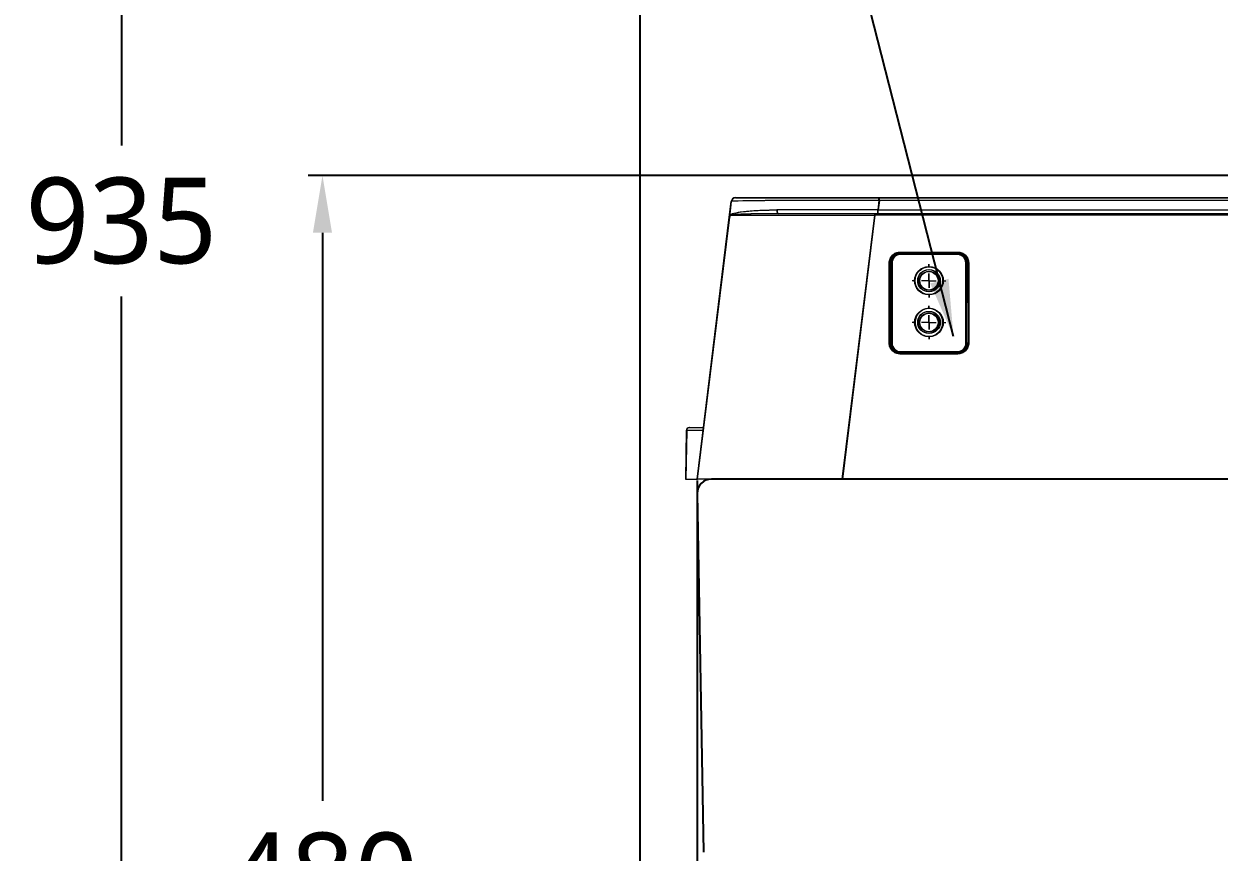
# Model space of a CAD drawing. Extents: x 612 to 6849, y -547 to 2005.
# Drawn here: x 3997.1 to 4415, y 69.1 to 358.6 of the extents above; entities that cross this region are included whole.
import ezdxf

# ---------------------------------------------------------------- set-up
doc = ezdxf.new("R2010")
doc.units = 0
doc.header["$LTSCALE"] = 20
doc.header["$MEASUREMENT"] = 0
doc.linetypes.add('CENTER', pattern=[2, 1.25, -0.25, 0.25, -0.25])
doc.linetypes.add('CENTER2', pattern=[1.125, 0.75, -0.125, 0.125, -0.125])
doc.layers.get('0').update_dxf_attribs({"linetype": 'CONTINUOUS'})
doc.layers.get('DEFPOINTS').update_dxf_attribs({"linetype": 'CONTINUOUS'})
doc.layers.add('1', color=7, linetype='CONTINUOUS')
doc.layers.add('6', color=6, linetype='CONTINUOUS')
doc.styles.get("Standard").update_dxf_attribs({"font": 'NanumGothic.ttf'})
doc.dimstyles.get("Standard").update_dxf_attribs({"dimtxt": 2.7, "dimasz": 2.5, "dimexe": 1.5, "dimexo": 1.5, "dimgap": 1.5, "dimtad": 1, "dimdec": 0, "dimlfac": 10, "dimzin": 0, "dimdsep": 46, "dimtxsty": 'Standard', "dimcen": 0, "dimclrt": 2, "dimadec": 0, "dimazin": 0, "dimtfac": 1, "dimtdec": 0, "dimtmove": 0, "dimatfit": 3, "dimfxl": 0, "dimtolj": 1, "dimtzin": 0, "dimarcsym": 0})

# ---------------------------------------------------------------- blocks, each defined once
blk = doc.blocks.new('*D32')
at = {"color": 3, "lineweight": -2}
for p, q in [((4232.56, 198.97), (4232.56, -287.43)), ((4516.46, -226.75), (4516.46, -287.43)), ((4252.56, -282.43), (4496.46, -282.43))]:
    blk.add_line(p, q, dxfattribs=at)
at = {"color": 3}
for points in [[(4252.56, -279.1), (4252.56, -285.76), (4232.56, -282.43)], [(4496.46, -279.1), (4496.46, -285.76), (4516.46, -282.43)]]:
    blk.add_solid(points, dxfattribs=at)
at = {"layer": 'DEFPOINTS', "color": 0}
for p in [(4232.56, 200.47), (4516.46, -225.25, 0), (4516.46, -282.43)]:
    blk.add_point(p, dxfattribs=at)
at = {"color": 2, "insert": (4374.51, -256.1), "char_height": 30, "attachment_point": 5}
blk.add_mtext('\\A1;285', dxfattribs=at)
blk = doc.blocks.new('*D25')
at = {"color": 3, "lineweight": -2}
for p, q in [((4464.56, 305.58), (4096.54, 305.58)), ((4101.54, 285.58), (4101.54, 86.97)), ((4101.54, -155.53), (4101.54, 34.31)), ((4236.06, -175.53), (4096.54, -175.53))]:
    blk.add_line(p, q, dxfattribs=at)
at = {"color": 3}
for points in [[(4098.21, 285.58), (4104.87, 285.58), (4101.54, 305.58)], [(4098.21, -155.53), (4104.87, -155.53), (4101.54, -175.53)]]:
    blk.add_solid(points, dxfattribs=at)
at = {"layer": 'DEFPOINTS', "color": 0}
for p in [(4101.54, 305.58), (4466.06, 305.58), (4237.56, -175.53)]:
    blk.add_point(p, dxfattribs=at)
at = {"color": 2, "insert": (4101.54, 60.64), "char_height": 30, "attachment_point": 5}
blk.add_mtext('\\A1;480', dxfattribs=at)
blk = doc.blocks.new('*D27')
at = {"color": 3, "lineweight": -2}
for p, q in [((4947.75, 263.7), (4947.75, -428.78)), ((4212.56, -177.03), (4212.56, -428.78)), ((4232.56, -423.78), (4927.75, -423.78))]:
    blk.add_line(p, q, dxfattribs=at)
at = {"color": 3}
for points in [[(4232.56, -420.45), (4232.56, -427.11), (4212.56, -423.78)], [(4927.75, -420.45), (4927.75, -427.11), (4947.75, -423.78)]]:
    blk.add_solid(points, dxfattribs=at)
at = {"layer": 'DEFPOINTS', "color": 0}
for p in [(4947.75, 265.2), (4212.56, -175.53), (4947.75, -423.78)]:
    blk.add_point(p, dxfattribs=at)
at = {"color": 2, "insert": (4580.16, -397.43), "char_height": 30, "attachment_point": 5}
blk.add_mtext('\\A1;735', dxfattribs=at)
blk = doc.blocks.new('*D35')
at = {"color": 3, "lineweight": -2}
for p, q in [((4372.51, 754.88), (4026.21, 754.88)), ((4031.21, 734.88), (4031.21, 316.03)), ((4031.21, -155.53), (4031.21, 263.32)), ((4211, -175.53), (4026.21, -175.53))]:
    blk.add_line(p, q, dxfattribs=at)
at = {"color": 3}
for points in [[(4027.88, 734.88), (4034.55, 734.88), (4031.21, 754.88)], [(4027.88, -155.53), (4034.55, -155.53), (4031.21, -175.53)]]:
    blk.add_solid(points, dxfattribs=at)
at = {"layer": 'DEFPOINTS', "color": 0}
for p in [(4374.01, 754.88), (4031.21, -175.53), (4212.5, -175.53)]:
    blk.add_point(p, dxfattribs=at)
at = {"color": 2, "insert": (4031.21, 289.67), "char_height": 30, "attachment_point": 5}
blk.add_mtext('\\A1;935', dxfattribs=at)
blk = doc.blocks.new('SW_CENTERMARKSYMBOL_18')
at = {"color": 0, "linetype": 'Continuous', "lineweight": 0}
for p, q in [((0, 5), (0, 5.81)), ((-5, 0), (-5.81, 0)), ((0, 0), (-2.5, 0)), ((0, 0), (0, 2.5)), ((0, 0), (0, -2.5)), ((0, 0), (2.5, 0)), ((5, 0), (5.81, 0)), ((0, -5), (0, -5.81))]:
    blk.add_line(p, q, dxfattribs=at)
blk = doc.blocks.new('SW_CENTERMARKSYMBOL_19')
at = {"color": 0, "linetype": 'Continuous', "lineweight": 0}
for p, q in [((0, 5), (0, 5.81)), ((-5, 0), (-5.81, 0)), ((0, 0), (-2.5, 0)), ((0, 0), (0, 2.5)), ((0, 0), (0, -2.5)), ((0, 0), (2.5, 0)), ((5, 0), (5.81, 0)), ((0, -5), (0, -5.81))]:
    blk.add_line(p, q, dxfattribs=at)
blk = doc.blocks.new('A$C88aac452')
at = {"color": 7, "linetype": 'Continuous', "lineweight": 15}
for p, q in [((15.31, 91.52), (15.99, 97.05)), ((17.48, 98.37), (67.62, 98.37)), ((67.64, 97.38), (67.23, 94.11)), ((67.62, 98.37), (203.58, 98.37)), ((203.59, 97.38), (67.64, 97.38)), ((67.23, 92.77), (32.61, 92.77)), ((66.05, 92.26), (54.72, 0)), ((207.76, 92.26), (66.05, 92.26)), ((67.23, 94.11), (207.09, 94.11)), ((207.08, 92.77), (67.23, 92.77)), ((4.07, 0), (15.31, 91.52)), ((71.23, 47.56), (71.24, 75.55)), ((71.73, 75.53), (72.09, 75.53)), ((71.73, 75.53), (71.73, 47.55)), ((72.09, 75.53), (72.1, 47.55)), ((95.06, 78.86), (75.06, 78.86)), ((75.06, 78.86), (75.06, 78.5)), ((95.06, 78.5), (75.06, 78.5)), ((75.07, 79.37), (95.06, 79.37)), ((95.06, 78.86), (95.06, 78.5)), ((98.03, 47.55), (98.03, 75.54)), ((98.38, 75.54), (98.03, 75.54)), ((98.4, 47.55), (98.38, 75.54)), ((98.89, 75.55), (98.91, 47.56)), ((71.73, 47.55), (72.1, 47.55)), ((98.4, 47.55), (98.03, 47.55)), ((75.07, 44.21), (75.07, 44.58)), ((75.07, 44.58), (95.07, 44.58)), ((75.07, 44.21), (95.07, 44.21)), ((95.07, 43.72), (75.07, 43.72)), ((95.07, 44.21), (95.07, 44.58)), ((0.3, 17.02), (0, 0)), ((1.3, 18), (6.28, 18)), ((0, 0), (4.07, 0)), ((54.72, 0), (4.07, 0)), ((375.4, 0), (54.72, 0))]:
    blk.add_line(p, q, dxfattribs=at)
at = {"color": 8, "linetype": 'Continuous', "lineweight": 15}
blk.add_line((6.16, 17.02), (0.3, 17.02), dxfattribs=at)
at = {"color": 7, "linetype": 'Continuous', "lineweight": 15, "flags": 128}
blk.add_lwpolyline([(31.95, 94.1), (31.92, 93.86), (31.92, 93.63), (31.96, 93.4), (32.04, 93.19), (32.16, 93.01), (32.29, 92.88), (32.45, 92.8), (32.61, 92.77)], dxfattribs=at)
at = {"color": 7, "linetype": 'Continuous', "lineweight": 15}
for centre, radius in [((85.06, 69.34), 4.95), ((85.06, 69.34), 4.87), ((85.06, 69.34), 3.87), ((85.06, 69.34), 3.31), ((85.06, 69.34), 3.25), ((85.06, 54.75), 4.95), ((85.06, 54.75), 3.87), ((85.06, 54.75), 3.31), ((85.06, 54.75), 3.25)]:
    blk.add_circle(centre, radius, dxfattribs=at)
for centre, radius, start, end in [((17.48, 96.87), 1.5, 90, 173), ((43.57, 97.58), 24.07, 359.5387, 1.8885), ((16.36, 92.11), 0.907, 172.801, 173.7663), ((80.87, 92.39), 14.82, 178.5213, 180.5053), ((25.43, 93.7), 41.8, 358.73, 0.5695), ((71.36, 70.62), 4.93, 85.6179, 91.3816), ((59.63, 79.25), 15.43, 358.5609, 0.4655), ((79.58, 79.25), 15.48, 358.5631, 0.4617), ((98.77, 70.51), 5.04, 88.6309, 94.3685), ((71.35, 42.63), 4.93, 85.6178, 91.3834), ((98.79, 42.52), 5.04, 88.6309, 94.3702), ((60.69, 43.83), 14.38, 359.5441, 1.4836), ((80.67, 43.84), 14.4, 359.545, 1.4827), ((1.3, 17), 1, 90, 179)]:
    blk.add_arc(centre, radius, start, end, dxfattribs=at)
for centre, major_axis, ratio, start_param, end_param in [((69.36, 96.87), (-53.38, 0.18), 0.009506, 4.744804, 6.282051), ((65.78, 92.27), (-50.38, -0.06), 0.000266, 0.050354, 1.576232), ((68.98, 93.77), (-53.38, 0.12), 0.006336, 4.745175, 5.478962)]:
    blk.add_ellipse(centre, major_axis=major_axis, ratio=ratio, start_param=start_param, end_param=end_param, dxfattribs=at)
for points in [[(15.46, 92.22), (15.39, 91.99), (15.34, 91.75), (15.31, 91.52)], [(15.46, 92.21), (15.39, 91.98), (15.34, 91.75), (15.31, 91.52)]]:
    blk.add_open_spline(points, degree=3, dxfattribs=at)
for points, knots in [([(15.46, 92.22), (15.46, 92.24), (15.47, 92.24), (15.47, 92.26), (15.48, 92.26), (15.49, 92.28), (15.5, 92.29), (15.52, 92.32), (15.53, 92.34), (15.59, 92.39), (15.62, 92.42), (15.76, 92.51), (15.86, 92.56), (16.11, 92.68), (16.26, 92.73), (16.59, 92.84), (16.77, 92.9), (17.78, 93.16), (18.87, 93.35), (20.96, 93.6), (21.73, 93.68), (23.42, 93.82), (24.34, 93.88), (26.29, 93.98), (27.33, 94.02), (29.55, 94.07), (30.72, 94.09), (31.95, 94.1)], [0, 0, 0, 0, 0.003906, 0.003906, 0.007812, 0.007812, 0.015625, 0.015625, 0.03125, 0.03125, 0.0625, 0.0625, 0.125, 0.125, 0.1875, 0.1875, 0.25, 0.25, 0.5, 0.5, 0.625, 0.625, 0.75, 0.75, 0.875, 0.875, 1, 1, 1, 1]), ([(32.61, 92.77), (31.88, 92.77), (29.65, 92.77), (26.35, 92.73), (23.69, 92.69), (22.61, 92.66), (22.46, 92.66)], [0, 0, 0, 0, 0.185708, 0.562418, 0.939127, 1, 1, 1, 1]), ([(71.24, 75.55), (71.24, 75.8), (71.26, 76.05), (71.36, 76.54), (71.44, 76.78), (71.63, 77.24), (71.75, 77.47), (72.03, 77.88), (72.18, 78.08), (72.54, 78.43), (72.73, 78.59), (73.15, 78.87), (73.37, 78.98), (73.83, 79.18), (74.07, 79.25), (74.56, 79.35), (74.81, 79.37), (75.07, 79.37)], [0, 0, 0, 0, 0.125, 0.125, 0.25, 0.25, 0.375, 0.375, 0.5, 0.5, 0.625, 0.625, 0.75, 0.75, 0.875, 0.875, 1, 1, 1, 1]), ([(75.06, 78.86), (74.95, 78.86), (74.84, 78.85), (74.63, 78.83), (74.52, 78.82), (74.2, 78.75), (73.99, 78.69), (73.59, 78.52), (73.4, 78.42), (73.03, 78.18), (72.86, 78.04), (72.56, 77.73), (72.42, 77.57), (72.18, 77.2), (72.07, 77.01), (71.91, 76.61), (71.84, 76.4), (71.78, 76.08), (71.76, 75.97), (71.74, 75.75), (71.73, 75.64), (71.73, 75.53)], [0, 0, 0, 0, 0.0625, 0.0625, 0.125, 0.125, 0.25, 0.25, 0.375, 0.375, 0.5, 0.5, 0.625, 0.625, 0.75, 0.75, 0.875, 0.875, 0.9375, 0.9375, 1, 1, 1, 1]), ([(75.06, 78.5), (74.28, 78.5), (73.51, 78.18), (72.41, 77.08), (72.09, 76.31), (72.09, 75.53)], [0, 0, 0, 0, 0.5, 0.5, 1, 1, 1, 1]), ([(95.06, 79.37), (95.32, 79.37), (95.57, 79.34), (96.06, 79.24), (96.3, 79.17), (96.76, 78.98), (96.98, 78.86), (97.4, 78.58), (97.59, 78.43), (97.94, 78.07), (98.1, 77.88), (98.38, 77.46), (98.5, 77.24), (98.69, 76.78), (98.76, 76.54), (98.86, 76.05), (98.89, 75.8), (98.89, 75.55)], [0, 0, 0, 0, 0.125, 0.125, 0.25, 0.25, 0.375, 0.375, 0.5, 0.5, 0.625, 0.625, 0.75, 0.75, 0.875, 0.875, 1, 1, 1, 1]), ([(98.38, 75.54), (98.38, 75.64), (98.38, 75.75), (98.36, 75.97), (98.34, 76.08), (98.28, 76.4), (98.21, 76.61), (98.04, 77.01), (97.94, 77.2), (97.7, 77.56), (97.56, 77.73), (97.26, 78.04), (97.09, 78.17), (96.73, 78.42), (96.53, 78.52), (96.13, 78.68), (95.92, 78.75), (95.6, 78.81), (95.5, 78.83), (95.28, 78.85), (95.17, 78.86), (95.06, 78.86)], [0, 0, 0, 0, 0.0625, 0.0625, 0.125, 0.125, 0.25, 0.25, 0.375, 0.375, 0.5, 0.5, 0.625, 0.625, 0.75, 0.75, 0.875, 0.875, 0.9375, 0.9375, 1, 1, 1, 1]), ([(98.03, 75.54), (98.03, 76.43), (97.62, 77.23), (96.47, 78.26), (95.73, 78.5), (95.06, 78.5)], [0, 0, 0, 0, 0.5, 0.5, 1, 1, 1, 1]), ([(85.06, 49.88), (84.74, 49.88), (84.42, 49.91), (83.8, 50.04), (83.49, 50.13), (82.9, 50.37), (82.62, 50.52), (82.09, 50.88), (81.84, 51.08), (81.39, 51.53), (81.19, 51.78), (80.84, 52.31), (80.69, 52.59), (80.44, 53.18), (80.35, 53.48), (80.22, 54.11), (80.19, 54.43), (80.19, 55.06), (80.22, 55.38), (80.35, 56.01), (80.44, 56.31), (80.68, 56.9), (80.84, 57.19), (81.19, 57.71), (81.39, 57.96), (81.84, 58.41), (82.09, 58.62), (82.49, 58.88), (82.62, 58.96), (82.9, 59.11), (83.05, 59.18), (83.49, 59.37), (83.79, 59.46), (84.42, 59.58), (84.74, 59.61), (85.38, 59.61), (85.69, 59.58), (86.32, 59.46), (86.63, 59.37), (87.21, 59.12), (87.5, 58.97), (88.03, 58.62), (88.27, 58.42), (88.72, 57.97), (88.93, 57.72), (89.28, 57.19), (89.43, 56.91), (89.68, 56.32), (89.77, 56.01), (89.9, 55.39), (89.93, 55.07), (89.93, 54.43), (89.9, 54.11), (89.77, 53.49), (89.68, 53.18), (89.44, 52.59), (89.29, 52.31), (88.93, 51.78), (88.73, 51.53), (88.28, 51.08), (88.04, 50.88), (87.5, 50.53), (87.22, 50.37), (86.64, 50.13), (86.33, 50.04), (85.7, 49.91), (85.38, 49.88), (85.06, 49.88)], [0, 0, 0, 0, 0.03125, 0.03125, 0.0625, 0.0625, 0.09375, 0.09375, 0.125, 0.125, 0.15625, 0.15625, 0.1875, 0.1875, 0.21875, 0.21875, 0.25, 0.25, 0.28125, 0.28125, 0.3125, 0.3125, 0.34375, 0.34375, 0.375, 0.375, 0.40625, 0.40625, 0.421875, 0.421875, 0.4375, 0.4375, 0.46875, 0.46875, 0.5, 0.5, 0.53125, 0.53125, 0.5625, 0.5625, 0.59375, 0.59375, 0.625, 0.625, 0.65625, 0.65625, 0.6875, 0.6875, 0.71875, 0.71875, 0.75, 0.75, 0.78125, 0.78125, 0.8125, 0.8125, 0.84375, 0.84375, 0.875, 0.875, 0.90625, 0.90625, 0.9375, 0.9375, 0.96875, 0.96875, 1, 1, 1, 1]), ([(75.07, 43.72), (74.82, 43.72), (74.57, 43.75), (74.07, 43.85), (73.83, 43.92), (73.37, 44.11), (73.15, 44.23), (72.72, 44.51), (72.53, 44.67), (72.18, 45.02), (72.02, 45.22), (71.74, 45.64), (71.62, 45.86), (71.43, 46.32), (71.35, 46.57), (71.26, 47.06), (71.23, 47.31), (71.23, 47.56)], [0, 0, 0, 0, 0.125, 0.125, 0.25, 0.25, 0.375, 0.375, 0.5, 0.5, 0.625, 0.625, 0.75, 0.75, 0.875, 0.875, 1, 1, 1, 1]), ([(71.73, 47.55), (71.73, 47.44), (71.73, 47.33), (71.75, 47.11), (71.77, 47), (71.83, 46.68), (71.9, 46.47), (72.07, 46.07), (72.17, 45.88), (72.41, 45.51), (72.55, 45.34), (72.86, 45.03), (73.03, 44.89), (73.39, 44.65), (73.59, 44.55), (73.99, 44.38), (74.2, 44.32), (74.52, 44.25), (74.63, 44.23), (74.85, 44.21), (74.96, 44.21), (75.07, 44.21)], [0, 0, 0, 0, 0.0625, 0.0625, 0.125, 0.125, 0.25, 0.25, 0.375, 0.375, 0.5, 0.5, 0.625, 0.625, 0.75, 0.75, 0.875, 0.875, 0.9375, 0.9375, 1, 1, 1, 1]), ([(72.1, 47.55), (72.1, 46.65), (72.51, 45.86), (73.66, 44.82), (74.4, 44.58), (75.07, 44.58)], [0, 0, 0, 0, 0.5, 0.5, 1, 1, 1, 1]), ([(98.91, 47.56), (98.91, 47.31), (98.88, 47.06), (98.78, 46.56), (98.71, 46.32), (98.52, 45.86), (98.4, 45.64), (98.12, 45.22), (97.96, 45.02), (97.61, 44.67), (97.41, 44.51), (96.99, 44.23), (96.77, 44.11), (96.31, 43.92), (96.06, 43.85), (95.57, 43.75), (95.32, 43.72), (95.07, 43.72)], [0, 0, 0, 0, 0.125, 0.125, 0.25, 0.25, 0.375, 0.375, 0.5, 0.5, 0.625, 0.625, 0.75, 0.75, 0.875, 0.875, 1, 1, 1, 1]), ([(95.07, 44.21), (95.18, 44.21), (95.29, 44.22), (95.5, 44.24), (95.61, 44.25), (95.93, 44.32), (96.14, 44.38), (96.55, 44.55), (96.74, 44.65), (97.1, 44.89), (97.27, 45.03), (97.58, 45.34), (97.72, 45.51), (97.96, 45.88), (98.06, 46.07), (98.23, 46.47), (98.29, 46.68), (98.36, 47), (98.37, 47.11), (98.4, 47.33), (98.4, 47.44), (98.4, 47.55)], [0, 0, 0, 0, 0.0625, 0.0625, 0.125, 0.125, 0.25, 0.25, 0.375, 0.375, 0.5, 0.5, 0.625, 0.625, 0.75, 0.75, 0.875, 0.875, 0.9375, 0.9375, 1, 1, 1, 1]), ([(95.07, 44.58), (95.85, 44.58), (96.62, 44.9), (97.72, 46), (98.03, 46.77), (98.03, 47.55)], [0, 0, 0, 0, 0.5, 0.5, 1, 1, 1, 1])]:
    blk.add_open_spline(points, degree=3, knots=knots, dxfattribs=at)
at = {"color": 8, "linetype": 'Continuous', "lineweight": 15}
blk.add_open_spline([(22.46, 92.66), (21.52, 92.63), (19.93, 92.59), (18.36, 92.52), (17.31, 92.45), (16.69, 92.41), (16.2, 92.36), (15.82, 92.31), (15.57, 92.27), (15.48, 92.22), (15.46, 92.21)], degree=3, knots=[0, 0, 0, 0, 0.236682, 0.397166, 0.532775, 0.657041, 0.713663, 0.831569, 0.946134, 1, 1, 1, 1], dxfattribs=at)
at = {"color": 1, "linetype": 'CENTER2', "rotation": 90}
for name, p in [('SW_CENTERMARKSYMBOL_19', (85.06, 69.34)), ('SW_CENTERMARKSYMBOL_18', (85.06, 54.75))]:
    blk.add_blockref(name, p, dxfattribs=at)
blk = doc.blocks.new('A$Cdc3c747b')
at = {"color": 7, "linetype": 'Continuous', "lineweight": 15}
for p, q in [((15.31, 91.58), (15.99, 97.12)), ((17.48, 98.44), (67.62, 98.44)), ((67.64, 97.45), (67.23, 94.18)), ((67.62, 98.44), (203.58, 98.44)), ((203.59, 97.45), (67.64, 97.45)), ((67.23, 92.84), (32.61, 92.84)), ((66.05, 92.32), (54.72, 0.07)), ((207.76, 92.32), (66.05, 92.32)), ((67.23, 94.18), (207.09, 94.18)), ((207.08, 92.84), (67.23, 92.84)), ((4.07, 0.07), (15.31, 91.58)), ((75.07, 79.44), (95.06, 79.44)), ((71.23, 47.63), (71.24, 75.61)), ((71.73, 75.6), (71.73, 47.61)), ((71.73, 75.6), (72.09, 75.6)), ((72.09, 75.6), (72.1, 47.61)), ((95.06, 78.92), (75.06, 78.93)), ((75.06, 78.93), (75.06, 78.57)), ((95.06, 78.57), (75.06, 78.57)), ((95.06, 78.92), (95.06, 78.57)), ((98.03, 47.61), (98.03, 75.6)), ((98.38, 75.6), (98.03, 75.6)), ((98.4, 47.61), (98.38, 75.6)), ((98.89, 75.62), (98.91, 47.63)), ((71.73, 47.61), (72.1, 47.61)), ((98.4, 47.61), (98.03, 47.61)), ((75.07, 44.27), (75.07, 44.64)), ((75.07, 44.64), (95.07, 44.64)), ((75.07, 44.27), (95.07, 44.28)), ((95.07, 43.79), (75.07, 43.79)), ((95.07, 44.28), (95.07, 44.64)), ((0.3, 17.08), (0, 0.07)), ((1.3, 18.07), (6.28, 18.07)), ((0, 0.07), (4.07, 0.07)), ((54.72, 0.07), (4.07, 0.07)), ((375.4, 0.07), (54.72, 0.07))]:
    blk.add_line(p, q, dxfattribs=at)
at = {"color": 8, "linetype": 'Continuous', "lineweight": 15}
blk.add_line((6.16, 17.08), (0.3, 17.08), dxfattribs=at)
at = {"color": 7, "linetype": 'Continuous', "lineweight": 15, "flags": 128}
blk.add_lwpolyline([(31.95, 94.16), (31.92, 93.93), (31.92, 93.69), (31.96, 93.46), (32.04, 93.26), (32.16, 93.08), (32.29, 92.95), (32.45, 92.86), (32.61, 92.84)], dxfattribs=at)
at = {"color": 7, "linetype": 'Continuous', "lineweight": 15}
for centre, radius in [((85.06, 69.4), 4.95), ((85.06, 69.4), 4.87), ((85.06, 69.4), 3.87), ((85.06, 69.4), 3.31), ((85.06, 69.4), 3.25), ((85.06, 54.81), 4.95), ((85.06, 54.81), 3.87), ((85.06, 54.81), 3.31), ((85.06, 54.81), 3.25)]:
    blk.add_circle(centre, radius, dxfattribs=at)
for centre, radius, start, end in [((17.48, 96.94), 1.5, 90, 173), ((43.57, 97.64), 24.07, 359.5387, 1.8885), ((16.36, 92.17), 0.907, 172.801, 173.7663), ((80.87, 92.45), 14.82, 178.5213, 180.5053), ((25.43, 93.76), 41.8, 358.73, 0.5695), ((59.63, 79.31), 15.43, 358.5609, 0.4655), ((79.58, 79.31), 15.48, 358.5631, 0.4617), ((71.36, 70.69), 4.93, 85.6179, 91.3816), ((98.77, 70.58), 5.04, 88.6309, 94.3685), ((71.35, 42.7), 4.93, 85.6178, 91.3834), ((98.79, 42.59), 5.04, 88.6309, 94.3702), ((60.69, 43.9), 14.38, 359.5441, 1.4836), ((80.67, 43.9), 14.4, 359.545, 1.4827), ((1.3, 17.07), 1, 90, 179)]:
    blk.add_arc(centre, radius, start, end, dxfattribs=at)
for centre, major_axis, ratio, start_param, end_param in [((69.36, 96.94), (-53.38, 0.18), 0.009506, 4.744804, 6.282051), ((65.78, 92.34), (-50.38, -0.06), 0.000266, 0.050354, 1.576232), ((68.98, 93.84), (-53.38, 0.12), 0.006336, 4.745175, 5.478962)]:
    blk.add_ellipse(centre, major_axis=major_axis, ratio=ratio, start_param=start_param, end_param=end_param, dxfattribs=at)
for points in [[(15.46, 92.29), (15.39, 92.06), (15.34, 91.82), (15.31, 91.58)], [(15.46, 92.27), (15.39, 92.05), (15.34, 91.82), (15.31, 91.58)]]:
    blk.add_open_spline(points, degree=3, dxfattribs=at)
for points, knots in [([(15.46, 92.29), (15.46, 92.3), (15.47, 92.31), (15.47, 92.32), (15.48, 92.33), (15.49, 92.35), (15.5, 92.36), (15.52, 92.39), (15.53, 92.4), (15.59, 92.45), (15.62, 92.48), (15.76, 92.57), (15.86, 92.63), (16.11, 92.74), (16.26, 92.8), (16.59, 92.91), (16.77, 92.96), (17.78, 93.23), (18.87, 93.42), (20.96, 93.67), (21.73, 93.74), (23.42, 93.88), (24.34, 93.94), (26.29, 94.04), (27.33, 94.08), (29.55, 94.14), (30.72, 94.16), (31.95, 94.16)], [0, 0, 0, 0, 0.003906, 0.003906, 0.007812, 0.007812, 0.015625, 0.015625, 0.03125, 0.03125, 0.0625, 0.0625, 0.125, 0.125, 0.1875, 0.1875, 0.25, 0.25, 0.5, 0.5, 0.625, 0.625, 0.75, 0.75, 0.875, 0.875, 1, 1, 1, 1]), ([(32.61, 92.84), (31.88, 92.83), (29.65, 92.83), (26.35, 92.8), (23.69, 92.76), (22.61, 92.73), (22.46, 92.72)], [0, 0, 0, 0, 0.185708, 0.562418, 0.939127, 1, 1, 1, 1]), ([(71.24, 75.61), (71.24, 75.87), (71.26, 76.12), (71.36, 76.61), (71.44, 76.85), (71.63, 77.31), (71.75, 77.53), (72.03, 77.95), (72.18, 78.14), (72.54, 78.5), (72.73, 78.66), (73.15, 78.93), (73.37, 79.05), (73.83, 79.24), (74.07, 79.32), (74.56, 79.41), (74.81, 79.44), (75.07, 79.44)], [0, 0, 0, 0, 0.125, 0.125, 0.25, 0.25, 0.375, 0.375, 0.5, 0.5, 0.625, 0.625, 0.75, 0.75, 0.875, 0.875, 1, 1, 1, 1]), ([(95.06, 79.44), (95.32, 79.44), (95.57, 79.41), (96.06, 79.31), (96.3, 79.24), (96.76, 79.05), (96.98, 78.93), (97.4, 78.65), (97.59, 78.49), (97.94, 78.14), (98.1, 77.94), (98.38, 77.53), (98.5, 77.31), (98.69, 76.85), (98.76, 76.6), (98.86, 76.12), (98.89, 75.87), (98.89, 75.62)], [0, 0, 0, 0, 0.125, 0.125, 0.25, 0.25, 0.375, 0.375, 0.5, 0.5, 0.625, 0.625, 0.75, 0.75, 0.875, 0.875, 1, 1, 1, 1]), ([(75.06, 78.93), (74.95, 78.93), (74.84, 78.92), (74.63, 78.9), (74.52, 78.88), (74.2, 78.82), (73.99, 78.75), (73.59, 78.59), (73.4, 78.49), (73.03, 78.25), (72.86, 78.11), (72.56, 77.8), (72.42, 77.63), (72.18, 77.27), (72.07, 77.08), (71.91, 76.68), (71.84, 76.47), (71.78, 76.14), (71.76, 76.04), (71.74, 75.82), (71.73, 75.71), (71.73, 75.6)], [0, 0, 0, 0, 0.0625, 0.0625, 0.125, 0.125, 0.25, 0.25, 0.375, 0.375, 0.5, 0.5, 0.625, 0.625, 0.75, 0.75, 0.875, 0.875, 0.9375, 0.9375, 1, 1, 1, 1]), ([(75.06, 78.57), (74.28, 78.57), (73.51, 78.25), (72.41, 77.15), (72.09, 76.38), (72.09, 75.6)], [0, 0, 0, 0, 0.5, 0.5, 1, 1, 1, 1]), ([(98.38, 75.6), (98.38, 75.71), (98.38, 75.82), (98.36, 76.04), (98.34, 76.14), (98.28, 76.46), (98.21, 76.67), (98.04, 77.07), (97.94, 77.26), (97.7, 77.63), (97.56, 77.8), (97.26, 78.1), (97.09, 78.24), (96.73, 78.48), (96.53, 78.58), (96.13, 78.75), (95.92, 78.81), (95.6, 78.88), (95.5, 78.9), (95.28, 78.92), (95.17, 78.92), (95.06, 78.92)], [0, 0, 0, 0, 0.0625, 0.0625, 0.125, 0.125, 0.25, 0.25, 0.375, 0.375, 0.5, 0.5, 0.625, 0.625, 0.75, 0.75, 0.875, 0.875, 0.9375, 0.9375, 1, 1, 1, 1]), ([(98.03, 75.6), (98.03, 76.49), (97.62, 77.29), (96.47, 78.33), (95.73, 78.57), (95.06, 78.57)], [0, 0, 0, 0, 0.5, 0.5, 1, 1, 1, 1]), ([(85.06, 49.95), (84.74, 49.95), (84.42, 49.98), (83.8, 50.1), (83.49, 50.2), (82.9, 50.44), (82.62, 50.59), (82.09, 50.94), (81.84, 51.15), (81.39, 51.6), (81.19, 51.84), (80.84, 52.37), (80.69, 52.66), (80.44, 53.24), (80.35, 53.55), (80.22, 54.18), (80.19, 54.49), (80.19, 55.13), (80.22, 55.45), (80.35, 56.08), (80.44, 56.38), (80.68, 56.97), (80.84, 57.25), (81.19, 57.78), (81.39, 58.03), (81.84, 58.48), (82.09, 58.68), (82.49, 58.95), (82.62, 59.03), (82.9, 59.18), (83.05, 59.25), (83.49, 59.43), (83.79, 59.52), (84.42, 59.65), (84.74, 59.68), (85.38, 59.68), (85.69, 59.65), (86.32, 59.53), (86.63, 59.43), (87.21, 59.19), (87.5, 59.04), (88.03, 58.68), (88.27, 58.48), (88.72, 58.03), (88.93, 57.78), (89.28, 57.26), (89.43, 56.98), (89.68, 56.39), (89.77, 56.08), (89.9, 55.46), (89.93, 55.14), (89.93, 54.5), (89.9, 54.18), (89.77, 53.56), (89.68, 53.25), (89.44, 52.66), (89.29, 52.38), (88.93, 51.85), (88.73, 51.6), (88.28, 51.15), (88.04, 50.95), (87.5, 50.59), (87.22, 50.44), (86.64, 50.2), (86.33, 50.1), (85.7, 49.98), (85.38, 49.95), (85.06, 49.95)], [0, 0, 0, 0, 0.03125, 0.03125, 0.0625, 0.0625, 0.09375, 0.09375, 0.125, 0.125, 0.15625, 0.15625, 0.1875, 0.1875, 0.21875, 0.21875, 0.25, 0.25, 0.28125, 0.28125, 0.3125, 0.3125, 0.34375, 0.34375, 0.375, 0.375, 0.40625, 0.40625, 0.421875, 0.421875, 0.4375, 0.4375, 0.46875, 0.46875, 0.5, 0.5, 0.53125, 0.53125, 0.5625, 0.5625, 0.59375, 0.59375, 0.625, 0.625, 0.65625, 0.65625, 0.6875, 0.6875, 0.71875, 0.71875, 0.75, 0.75, 0.78125, 0.78125, 0.8125, 0.8125, 0.84375, 0.84375, 0.875, 0.875, 0.90625, 0.90625, 0.9375, 0.9375, 0.96875, 0.96875, 1, 1, 1, 1]), ([(75.07, 43.79), (74.82, 43.79), (74.57, 43.81), (74.07, 43.91), (73.83, 43.99), (73.37, 44.18), (73.15, 44.3), (72.72, 44.58), (72.53, 44.73), (72.18, 45.09), (72.02, 45.29), (71.74, 45.7), (71.62, 45.92), (71.43, 46.39), (71.35, 46.63), (71.26, 47.12), (71.23, 47.37), (71.23, 47.63)], [0, 0, 0, 0, 0.125, 0.125, 0.25, 0.25, 0.375, 0.375, 0.5, 0.5, 0.625, 0.625, 0.75, 0.75, 0.875, 0.875, 1, 1, 1, 1]), ([(71.73, 47.61), (71.73, 47.5), (71.73, 47.39), (71.75, 47.18), (71.77, 47.07), (71.83, 46.75), (71.9, 46.54), (72.07, 46.13), (72.17, 45.94), (72.41, 45.58), (72.55, 45.41), (72.86, 45.1), (73.03, 44.96), (73.39, 44.72), (73.59, 44.61), (73.99, 44.45), (74.2, 44.38), (74.52, 44.32), (74.63, 44.3), (74.85, 44.28), (74.96, 44.27), (75.07, 44.27)], [0, 0, 0, 0, 0.0625, 0.0625, 0.125, 0.125, 0.25, 0.25, 0.375, 0.375, 0.5, 0.5, 0.625, 0.625, 0.75, 0.75, 0.875, 0.875, 0.9375, 0.9375, 1, 1, 1, 1]), ([(72.1, 47.61), (72.1, 46.72), (72.51, 45.92), (73.66, 44.89), (74.4, 44.64), (75.07, 44.64)], [0, 0, 0, 0, 0.5, 0.5, 1, 1, 1, 1]), ([(98.91, 47.63), (98.91, 47.37), (98.88, 47.12), (98.78, 46.63), (98.71, 46.39), (98.52, 45.93), (98.4, 45.7), (98.12, 45.28), (97.96, 45.09), (97.61, 44.74), (97.41, 44.58), (96.99, 44.3), (96.77, 44.18), (96.31, 43.99), (96.06, 43.91), (95.57, 43.81), (95.32, 43.79), (95.07, 43.79)], [0, 0, 0, 0, 0.125, 0.125, 0.25, 0.25, 0.375, 0.375, 0.5, 0.5, 0.625, 0.625, 0.75, 0.75, 0.875, 0.875, 1, 1, 1, 1]), ([(95.07, 44.28), (95.18, 44.28), (95.29, 44.28), (95.5, 44.3), (95.61, 44.32), (95.93, 44.38), (96.14, 44.45), (96.55, 44.62), (96.74, 44.72), (97.1, 44.96), (97.27, 45.1), (97.58, 45.41), (97.72, 45.58), (97.96, 45.94), (98.06, 46.13), (98.23, 46.54), (98.29, 46.75), (98.36, 47.07), (98.37, 47.18), (98.4, 47.39), (98.4, 47.51), (98.4, 47.61)], [0, 0, 0, 0, 0.0625, 0.0625, 0.125, 0.125, 0.25, 0.25, 0.375, 0.375, 0.5, 0.5, 0.625, 0.625, 0.75, 0.75, 0.875, 0.875, 0.9375, 0.9375, 1, 1, 1, 1]), ([(95.07, 44.64), (95.85, 44.64), (96.62, 44.97), (97.72, 46.06), (98.03, 46.83), (98.03, 47.61)], [0, 0, 0, 0, 0.5, 0.5, 1, 1, 1, 1])]:
    blk.add_open_spline(points, degree=3, knots=knots, dxfattribs=at)
at = {"color": 8, "linetype": 'Continuous', "lineweight": 15}
blk.add_open_spline([(22.46, 92.72), (21.52, 92.7), (19.93, 92.65), (18.36, 92.58), (17.31, 92.52), (16.69, 92.47), (16.2, 92.42), (15.82, 92.37), (15.57, 92.33), (15.48, 92.29), (15.46, 92.27)], degree=3, knots=[0, 0, 0, 0, 0.236682, 0.397166, 0.532775, 0.657041, 0.713663, 0.831569, 0.946134, 1, 1, 1, 1], dxfattribs=at)
at = {"color": 1, "linetype": 'CENTER2', "rotation": 90}
for name, p in [('SW_CENTERMARKSYMBOL_19', (85.06, 69.4)), ('SW_CENTERMARKSYMBOL_18', (85.06, 54.81))]:
    blk.add_blockref(name, p, dxfattribs=at)

msp = doc.modelspace()

# ---------------------------------------------------------------- linework, layer by layer
msp.add_arc((4237.56, 194.47), 5, 90, 181)
at = {"layer": '1', "color": 7, "linetype": 'Continuous'}
for p, q in [((4282.88, 199.47), (4237.56, 199.47)), ((4885.54, 199.47), (4282.88, 199.47)), ((4232.56, 194.38), (4234.75, 69.06))]:
    msp.add_line(p, q, dxfattribs=at)
at = {"layer": '1', "color": 1, "linetype": 'CENTER', "lineweight": 0, "ltscale": 2}
msp.add_arc((4477.56, 290.86), 471.92, 357.1705, 99.7645, dxfattribs=at)
at = {"layer": '6'}
msp.add_lwpolyline([(5494.88, 1749.51), (4212.56, 1749.51), (4212.56, -175.53), (5612.5, -175.53)], dxfattribs=at)

# ---------------------------------------------------------------- block references
for name, p in [('A$C88aac452', (4228.46, 199.47)), ('A$Cdc3c747b', (4228.61, 199.41))]:
    msp.add_blockref(name, p)

# ---------------------------------------------------------------- dimensions: what is measured, and where the dimension line sits
dim = msp.add_linear_dim(base=(4031.21, -175.53), p1=(4374.01, 754.88), p2=(4212.5, -175.53), angle=90, text='935', dimstyle='Standard', override={"dimtxt": 30, "dimasz": 20, "dimexe": 5, "dimgap": 10, "dimtih": 1, "dimtoh": 1, "dimlfac": 1, "dimzin": 12, "dimclrd": 3, "dimclre": 3, "dimazin": 2, "dimarcsym": 1})
dim.commit()
dim.dimension.update_dxf_attribs({"geometry": '*D35', "text_midpoint": (4031.21, 289.67)})
dim = msp.add_linear_dim(base=(4101.54, 305.58), p1=(4237.56, -175.53), p2=(4466.06, 305.58), angle=90, text='480', dimstyle='Standard', override={"dimtxt": 30, "dimasz": 20, "dimexe": 5, "dimgap": 10, "dimtih": 1, "dimtoh": 1, "dimlfac": 1, "dimzin": 12, "dimclrd": 3, "dimclre": 3, "dimazin": 2, "dimarcsym": 1})
dim.commit()
dim.dimension.update_dxf_attribs({"geometry": '*D25', "text_midpoint": (4101.54, 60.64), "dimtype": 160})
dim = msp.add_linear_dim(base=(4947.75, -423.78), p1=(4212.56, -175.53), p2=(4947.75, 265.2), dimstyle='Standard', override={"dimtxt": 30, "dimasz": 20, "dimexe": 5, "dimgap": 10, "dimlfac": 1, "dimzin": 12, "dimclrd": 3, "dimclre": 3, "dimazin": 2, "dimarcsym": 1})
dim.commit()
dim.dimension.update_dxf_attribs({"geometry": '*D27', "text_midpoint": (4580.16, -397.43)})
dim = msp.add_linear_dim(base=(4516.46, -282.43), p1=(4232.56, 200.47), p2=(4516.46, -225.25, 0), text='285', dimstyle='Standard', override={"dimtxt": 30, "dimasz": 20, "dimexe": 5, "dimgap": 10, "dimlfac": 1, "dimzin": 12, "dimclrd": 3, "dimclre": 3, "dimazin": 2, "dimarcsym": 1})
dim.commit()
dim.dimension.update_dxf_attribs({"geometry": '*D32', "text_midpoint": (4374.51, -256.1)})

# ---------------------------------------------------------------- leaders
msp.add_leader([(4322.19, 249.29), (4274.3, 436.93), (4047.19, 436.93)], dimstyle='Standard', override={"dimtxt": 20, "dimasz": 20, "dimexe": 5, "dimgap": 10, "dimtad": 0, "dimlfac": 1, "dimzin": 12, "dimclrd": 3, "dimclre": 3, "dimazin": 2, "dimarcsym": 1})

doc.saveas('drawing.dxf')
